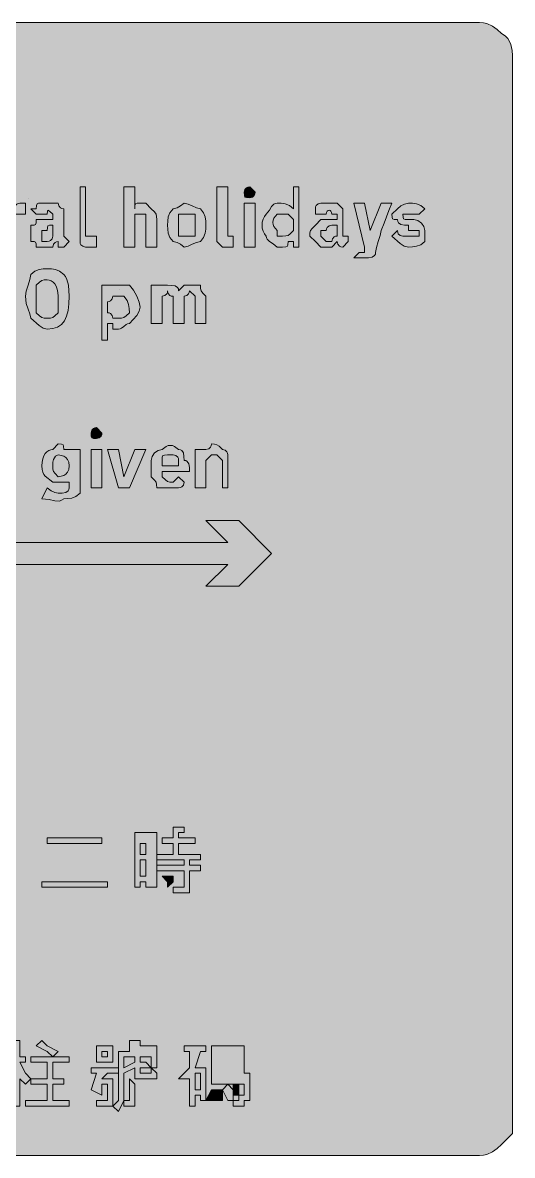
# Model space of a CAD drawing. Header units: metres. Extents: x 10 to 558, y 11 to 259.
# Drawn here: x 450.8 to 558.1, y 10.6 to 259 of the extents above; entities that cross this region are included whole.
import ezdxf

# ---------------------------------------------------------------- set-up
doc = ezdxf.new("R2010")
doc.units = ezdxf.units.M
for name, color, linetype, true_color in [('FILL_FIREBRICK_C36B00', 7, 'Continuous', 0xc36b00), ('FILL_WHITE_FFFFFF', 7, 'Continuous', 0xffffff), ('STROKE_WHITE_FFFFFF', 7, 'Continuous', 0xffffff)]:
    doc.layers.add(name, color=color, linetype=linetype, true_color=true_color)

msp = doc.modelspace()

# ---------------------------------------------------------------- hatches: boundary and pattern name
at = {"layer": 'FILL_FIREBRICK_C36B00', "true_color": 0xc36b00}
h = msp.add_hatch(color=7, dxfattribs=at)
h.dxf.hatch_style = 1
h.paths.add_polyline_path([(551.8, 258.91), (552.54, 258.75), (553.8, 258.21), (554.83, 257.44), (555.75, 256.56), (556.54, 256.06), (557.14, 255.47), (557.56, 254.83), (557.85, 254.16), (558.11, 252.85), (558.15, 251.76), (558.15, 17.76), (558.15, 15.36), (555.75, 12.96), (554.83, 12.08), (553.8, 11.31), (552.54, 10.77), (551.8, 10.61), (550.95, 10.56), (16.95, 10.56), (16.05, 10.58), (15.15, 10.71), (14.25, 11.07), (13.35, 11.76), (12.6, 11.91), (11.83, 12.27), (10.95, 12.96), (10.55, 13.46), (10.26, 14.05), (9.9, 15.36), (9.75, 17.76), (9.75, 251.76), (9.75, 254.16), (9.94, 255.04), (10.35, 255.81), (10.95, 256.56), (11.83, 257.25), (12.6, 257.61), (13.35, 257.76), (14.25, 258.45), (15.15, 258.81), (16.05, 258.94), (16.95, 258.96), (550.95, 258.96), (551.8, 258.91)])
at = {"layer": 'FILL_WHITE_FFFFFF', "true_color": 0xffffff}
h = msp.add_hatch(color=7, dxfattribs=at)
h.dxf.hatch_style = 1
h.paths.add_polyline_path([(463.35, 222.96), (464.55, 222.96), (464.55, 212.16), (465.75, 212.16), (466.95, 212.16), (466.95, 209.76), (465.75, 209.76), (464.55, 209.76), (463.95, 209.91), (463.54, 210.27), (463.4, 210.56), (463.35, 210.96), (463.35, 212.16), (463.35, 222.96)])
h = msp.add_hatch(color=7, dxfattribs=at)
h.dxf.hatch_style = 1
h.paths.add_polyline_path([(477.75, 216.96), (476.55, 216.96), (475.35, 216.96), (475.35, 215.76), (475.35, 209.76), (472.95, 209.76), (472.95, 222.96), (475.35, 222.96), (475.35, 218.16), (475.37, 218.85), (475.5, 219.21), (475.86, 219.34), (476.55, 219.36), (477.75, 219.36), (478.95, 218.16), (479.64, 217.45), (480, 216.96), (480.13, 216.47), (480.15, 215.76), (480.15, 209.76), (477.75, 209.76), (477.75, 215.76), (477.75, 216.96)])
h = msp.add_hatch(color=7, dxfattribs=at)
h.dxf.hatch_style = 1
h.paths.add_polyline_path([(493.35, 222.96), (495.75, 222.96), (495.75, 212.16), (496.95, 212.16), (496.95, 209.76), (495.75, 209.76), (494.55, 209.76), (493.35, 210.96), (493.35, 212.16), (493.35, 222.96)])
h = msp.add_hatch(color=7, dxfattribs=at)
h.dxf.hatch_style = 1
h.paths.add_polyline_path([(501.7, 221.36), (501.56, 221.07), (501.15, 220.71), (500.55, 220.56), (499.86, 220.58), (499.5, 220.71), (499.37, 221.07), (499.35, 221.76), (499.5, 222.36), (499.86, 222.77), (500.15, 222.91), (500.55, 222.96), (501.75, 221.76), (501.7, 221.36)])
h = msp.add_hatch(color=7, dxfattribs=at)
h.dxf.hatch_style = 1
h.paths.add_polyline_path([(508.8, 209.91), (508.44, 209.78), (507.75, 209.76), (506.55, 209.76), (505.67, 210.47), (504.9, 210.96), (504.36, 211.45), (504.2, 211.76), (504.15, 212.16), (503.76, 212.66), (503.48, 213.25), (503.31, 213.89), (503.25, 214.56), (503.31, 215.23), (503.48, 215.87), (503.76, 216.46), (504.15, 216.96), (504.86, 217.84), (505.35, 218.61), (505.84, 219.15), (506.15, 219.31), (506.55, 219.36), (507.45, 219.34), (508.35, 219.21), (509.25, 218.85), (510.15, 218.16), (510.15, 222.96), (511.35, 222.96), (511.35, 209.76), (510.15, 209.76), (510.15, 210.96), (508.95, 210.96), (508.93, 210.27), (508.8, 209.91)])
h.paths.add_polyline_path([(508.95, 212.31), (509.44, 212.67), (510.15, 213.36), (510.15, 215.76), (508.95, 216.96), (507.75, 216.96), (506.55, 216.96), (505.87, 216.06), (505.71, 215.61), (505.65, 215.16), (505.71, 214.71), (505.87, 214.26), (506.55, 213.36), (506.55, 212.16), (507.75, 212.16), (508.46, 212.18), (508.95, 212.31)], flags=16)
h = msp.add_hatch(color=7, dxfattribs=at)
h.dxf.hatch_style = 1
h.paths.add_polyline_path([(449.1, 218.76), (449.46, 219.17), (449.75, 219.31), (450.15, 219.36), (451.35, 219.36), (451.35, 216.96), (448.95, 216.96), (448.95, 215.76), (448.95, 209.76), (446.55, 209.76), (446.55, 219.36), (448.95, 219.36), (448.95, 218.16), (449.1, 218.76)])
h = msp.add_hatch(color=7, dxfattribs=at)
h.dxf.hatch_style = 1
h.paths.add_polyline_path([(453.77, 218.85), (453.9, 219.21), (454.26, 219.34), (454.95, 219.36), (456.15, 219.36), (458.55, 219.36), (458.7, 218.76), (459.06, 218.35), (459.35, 218.21), (459.75, 218.16), (459.75, 216.96), (459.75, 214.56), (459.75, 212.16), (460.95, 210.96), (459.75, 209.76), (458.55, 209.76), (458.55, 210.96), (458.15, 210.91), (457.86, 210.77), (457.5, 210.36), (457.35, 209.76), (454.95, 209.76), (453.75, 209.76), (453.73, 210.45), (453.6, 210.81), (453.24, 210.94), (452.55, 210.96), (452.55, 212.16), (452.55, 214.56), (453.24, 214.58), (453.6, 214.71), (453.73, 215.07), (453.75, 215.76), (454.95, 215.76), (456.15, 215.76), (457.35, 215.76), (457.35, 216.96), (456.66, 217.63), (456.3, 217.86), (456.17, 217.63), (456.15, 216.96), (454.95, 216.96), (453.75, 216.96), (452.55, 218.16), (453.75, 218.16), (453.77, 218.85)])
h.paths.add_polyline_path([(456.55, 211.01), (456.84, 211.15), (457.2, 211.56), (457.35, 212.16), (457.35, 214.56), (456.66, 214.54), (456.3, 214.41), (456.17, 214.05), (456.15, 213.36), (454.95, 213.36), (454.95, 212.16), (454.95, 210.96), (456.15, 210.96), (456.55, 211.01)], flags=16)
h = msp.add_hatch(color=7, dxfattribs=at)
h.dxf.hatch_style = 1
h.paths.add_polyline_path([(482.7, 216.36), (483.06, 217.26), (483.75, 218.16), (484.63, 218.35), (485.4, 218.76), (486.15, 219.36), (487.05, 219.17), (487.95, 218.76), (488.85, 218.35), (489.75, 218.16), (490.44, 217.26), (490.8, 216.36), (490.93, 215.46), (490.95, 214.56), (490.93, 213.66), (490.8, 212.76), (490.44, 211.86), (489.75, 210.96), (488.85, 210.77), (487.95, 210.36), (487.05, 209.95), (486.15, 209.76), (485.4, 210.36), (484.63, 210.77), (483.75, 210.96), (483.06, 211.86), (482.7, 212.76), (482.57, 213.66), (482.55, 214.56), (482.57, 215.46), (482.7, 216.36)])
h.paths.add_polyline_path([(484.95, 214.56), (484.95, 212.16), (486.15, 212.16), (488.55, 212.16), (488.55, 214.56), (488.55, 216.96), (486.15, 216.96), (484.95, 216.96), (484.95, 214.56)], flags=16)
h = msp.add_hatch(color=7, dxfattribs=at)
h.dxf.hatch_style = 1
h.paths.add_polyline_path([(499.35, 209.76), (499.35, 219.36), (501.75, 219.36), (501.75, 209.76), (499.35, 209.76)])
h = msp.add_hatch(color=7, dxfattribs=at)
h.dxf.hatch_style = 1
h.paths.add_polyline_path([(514.95, 210.96), (513.75, 212.16), (513.77, 212.87), (513.9, 213.36), (514.26, 213.85), (514.95, 214.56), (516.15, 215.76), (517.35, 215.76), (518.55, 215.76), (519.75, 215.76), (519.75, 216.96), (518.55, 216.96), (518.5, 217.35), (518.36, 217.63), (518.17, 217.8), (517.95, 217.86), (517.73, 217.8), (517.54, 217.63), (517.4, 217.35), (517.35, 216.96), (516.15, 216.96), (514.95, 216.96), (514.95, 218.16), (515, 218.56), (515.14, 218.85), (515.55, 219.21), (516.15, 219.36), (517.35, 219.36), (519.75, 219.36), (520.95, 218.16), (520.95, 216.96), (520.95, 214.56), (520.95, 212.16), (522.15, 212.16), (522.15, 210.96), (520.95, 209.76), (520.55, 209.81), (520.26, 209.95), (519.9, 210.36), (519.75, 210.96), (518.55, 209.76), (517.35, 209.76), (516.15, 209.76), (514.95, 210.96)])
h.paths.add_polyline_path([(518.7, 211.56), (519.06, 211.97), (519.35, 212.11), (519.75, 212.16), (519.75, 214.56), (518.55, 214.56), (517.95, 214.41), (517.54, 214.05), (517.4, 213.76), (517.35, 213.36), (516.15, 213.36), (516.15, 212.16), (517.35, 210.96), (518.55, 210.96), (518.7, 211.56)], flags=16)
h = msp.add_hatch(color=7, dxfattribs=at)
h.dxf.hatch_style = 1
h.paths.add_polyline_path([(523.35, 219.36), (525.75, 219.36), (526.95, 213.36), (529.35, 219.36), (531.75, 219.36), (531.04, 217.75), (530.55, 216.36), (530.06, 214.97), (529.35, 213.36), (529.16, 212.27), (528.75, 210.96), (528.34, 209.65), (528.15, 208.56), (528.1, 208.16), (527.94, 207.87), (527.4, 207.51), (526.63, 207.38), (525.75, 207.36), (524.55, 207.36), (523.35, 207.36), (524.55, 208.56), (525.75, 208.56), (525.75, 209.76), (523.35, 219.36)])
h = msp.add_hatch(color=7, dxfattribs=at)
h.dxf.hatch_style = 1
h.paths.add_polyline_path([(536.55, 215.76), (537.43, 215.55), (538.2, 215.01), (538.74, 214.24), (538.95, 213.36), (538.95, 212.16), (538.95, 210.96), (538.05, 210.27), (537.15, 209.91), (536.25, 209.78), (535.35, 209.76), (534.45, 209.97), (533.55, 210.51), (531.75, 212.16), (532.95, 213.36), (533, 212.96), (533.14, 212.67), (533.55, 212.31), (534.15, 212.16), (535.35, 212.16), (536.55, 212.16), (537.75, 212.16), (537.75, 213.36), (536.55, 213.36), (535.35, 213.36), (535.35, 214.56), (534.47, 214.58), (533.7, 214.71), (533.16, 215.07), (533, 215.36), (532.95, 215.76), (532.26, 215.78), (531.9, 215.91), (531.77, 216.27), (531.75, 216.96), (532.95, 218.16), (533.7, 218.76), (534.47, 219.17), (535.35, 219.36), (536.25, 219.34), (537.15, 219.21), (538.05, 218.85), (538.95, 218.16), (537.75, 216.96), (535.35, 216.96), (534.15, 216.96), (534.17, 216.27), (534.3, 215.91), (534.66, 215.78), (535.35, 215.76), (536.55, 215.76)])
h = msp.add_hatch(color=7, dxfattribs=at)
h.dxf.hatch_style = 1
h.paths.add_polyline_path([(451.95, 201.36), (452.36, 202.67), (452.55, 203.76), (453.45, 204.45), (454.35, 204.81), (455.25, 204.94), (456.15, 204.96), (457.05, 204.94), (457.95, 204.81), (458.85, 204.45), (459.75, 203.76), (460.15, 203.26), (460.44, 202.67), (460.8, 201.36), (460.95, 198.96), (460.89, 197.27), (460.71, 195.81), (460.38, 194.57), (459.9, 193.56), (459.25, 192.77), (458.42, 192.21), (457.39, 191.87), (456.15, 191.76), (455.25, 191.97), (454.35, 192.51), (452.55, 194.16), (452.36, 195.08), (451.95, 196.11), (451.54, 197.37), (451.35, 198.96), (451.54, 200.05), (451.95, 201.36)])
h.paths.add_polyline_path([(457.35, 194.31), (457.84, 194.67), (458.55, 195.36), (458.55, 198.96), (458.5, 199.8), (458.34, 200.53), (458.11, 201.15), (457.8, 201.66), (457.44, 202.05), (457.03, 202.33), (456.6, 202.5), (456.15, 202.56), (455.44, 202.54), (454.95, 202.41), (454.46, 202.05), (453.75, 201.36), (453.75, 198.96), (453.75, 195.36), (454.46, 194.67), (454.95, 194.31), (455.44, 194.18), (456.15, 194.16), (456.86, 194.18), (457.35, 194.31)], flags=16)
h = msp.add_hatch(color=7, dxfattribs=at)
h.dxf.hatch_style = 1
h.paths.add_polyline_path([(475.03, 200.27), (475.8, 198.96), (476.34, 197.65), (476.55, 196.56), (476.34, 195.66), (475.8, 194.76), (474.15, 192.96), (473.75, 192.91), (473.44, 192.77), (472.95, 192.36), (472.46, 191.95), (472.15, 191.81), (471.75, 191.76), (470.55, 191.76), (470.55, 192.96), (469.35, 192.96), (469.35, 189.36), (468.15, 189.36), (468.15, 201.36), (469.35, 201.36), (470.55, 201.36), (474.15, 201.36), (475.03, 200.27)])
h.paths.add_polyline_path([(470.04, 197.95), (469.75, 197.81), (469.35, 197.76), (469.35, 196.56), (469.35, 195.36), (469.75, 195.31), (470.04, 195.17), (470.4, 194.76), (470.55, 194.16), (471.75, 194.16), (472.46, 194.18), (472.95, 194.31), (473.44, 194.67), (474.15, 195.36), (474.13, 196.26), (474, 197.16), (473.64, 198.06), (472.95, 198.96), (471.75, 198.96), (470.55, 198.96), (470.4, 198.36), (470.04, 197.95)], flags=16)
h = msp.add_hatch(color=7, dxfattribs=at)
h.dxf.hatch_style = 1
h.paths.add_polyline_path([(483.43, 201.34), (484.2, 201.21), (484.74, 200.85), (484.9, 200.56), (484.95, 200.16), (486.15, 201.36), (487.35, 201.36), (489.75, 201.36), (489.77, 200.65), (489.9, 200.16), (490.26, 199.67), (490.95, 198.96), (490.95, 192.96), (488.55, 192.96), (488.55, 197.76), (488.55, 198.96), (487.35, 200.16), (487.3, 199.76), (487.16, 199.47), (486.75, 199.11), (486.15, 198.96), (486.15, 197.76), (486.15, 192.96), (483.75, 192.96), (483.75, 197.76), (483.75, 198.96), (483.35, 199.01), (483.06, 199.15), (482.7, 199.56), (482.55, 200.16), (482.5, 199.76), (482.36, 199.47), (481.95, 199.11), (481.35, 198.96), (481.35, 197.76), (481.35, 192.96), (478.95, 192.96), (478.95, 201.36), (481.35, 201.36), (482.55, 201.36), (483.43, 201.34)])
h = msp.add_hatch(color=7, dxfattribs=at)
h.dxf.hatch_style = 1
h.paths.add_polyline_path([(468.1, 168.56), (467.96, 168.27), (467.55, 167.91), (466.95, 167.76), (466.26, 167.78), (465.9, 167.91), (465.77, 168.27), (465.75, 168.96), (465.9, 169.56), (466.26, 169.97), (466.55, 170.11), (466.95, 170.16), (468.15, 168.96), (468.1, 168.56)])
h = msp.add_hatch(color=7, dxfattribs=at)
h.dxf.hatch_style = 1
h.paths.add_polyline_path([(463.35, 156.96), (463.35, 155.76), (462.45, 155.07), (461.55, 154.71), (460.65, 154.58), (459.75, 154.56), (459.3, 154.22), (458.83, 154.05), (457.8, 154.11), (456.54, 154.39), (454.95, 154.56), (456.15, 156.96), (457.03, 156.27), (457.8, 155.91), (458.55, 155.76), (459.43, 155.78), (460.2, 155.91), (460.74, 156.27), (460.9, 156.56), (460.95, 156.96), (460.95, 158.16), (459.75, 158.16), (458.55, 158.16), (457.35, 158.16), (455.7, 159.51), (455.39, 159.88), (455.16, 160.35), (455, 160.97), (454.95, 161.76), (455, 162.6), (455.16, 163.33), (455.39, 163.95), (455.7, 164.46), (456.06, 164.85), (456.47, 165.13), (456.9, 165.3), (457.35, 165.36), (458.55, 166.56), (459.24, 166.54), (459.6, 166.41), (459.73, 166.05), (459.75, 165.36), (460.95, 165.36), (463.35, 165.36), (463.35, 156.96)])
h.paths.add_polyline_path([(457.95, 163.86), (457.54, 163.15), (457.4, 162.55), (457.35, 161.76), (457.37, 161.05), (457.5, 160.56), (457.86, 160.07), (458.55, 159.36), (458.93, 159.4), (459.75, 159.66), (460.19, 159.95), (460.57, 160.37), (460.85, 160.97), (460.95, 161.76), (460.85, 162.55), (460.57, 163.15), (460.19, 163.57), (459.75, 163.86), (458.93, 164.12), (458.55, 164.16), (458.36, 164.12), (457.95, 163.86)], flags=16)
h = msp.add_hatch(color=7, dxfattribs=at)
h.dxf.hatch_style = 1
h.paths.add_polyline_path([(492.15, 164.16), (490.95, 162.96), (490.95, 156.96), (488.55, 156.96), (488.55, 165.36), (490.95, 165.36), (491.55, 165.51), (491.96, 165.87), (492.1, 166.16), (492.15, 166.56), (492.86, 166.54), (493.35, 166.41), (493.84, 166.05), (494.55, 165.36), (495.15, 165.21), (495.56, 164.85), (495.7, 164.56), (495.75, 164.16), (495.75, 162.96), (495.75, 156.96), (494.55, 156.96), (494.55, 162.96), (493.35, 164.16), (492.15, 164.16)])
h = msp.add_hatch(color=7, dxfattribs=at)
h.dxf.hatch_style = 1
h.paths.add_polyline_path([(465.75, 156.96), (465.75, 165.36), (468.15, 165.36), (468.15, 156.96), (465.75, 156.96)])
h = msp.add_hatch(color=7, dxfattribs=at)
h.dxf.hatch_style = 1
h.paths.add_polyline_path([(477.75, 165.36), (474.15, 156.96), (471.75, 156.96), (469.35, 165.36), (471.75, 165.36), (472.95, 159.36), (475.35, 165.36), (477.75, 165.36)])
h = msp.add_hatch(color=7, dxfattribs=at)
h.dxf.hatch_style = 1
h.paths.add_polyline_path([(480.13, 157.67), (480, 158.16), (479.64, 158.65), (478.95, 159.36), (478.95, 162.96), (479.16, 163.84), (479.7, 164.61), (480.47, 165.15), (481.35, 165.36), (482.25, 166.03), (482.7, 166.2), (483.15, 166.26), (483.6, 166.2), (484.05, 166.03), (484.95, 165.36), (485.35, 165.31), (485.64, 165.15), (486, 164.61), (486.13, 163.84), (486.15, 162.96), (486.55, 162.91), (486.84, 162.75), (487.2, 162.21), (487.33, 161.44), (487.35, 160.56), (481.35, 160.56), (481.35, 159.36), (482.06, 158.67), (482.55, 158.31), (483.04, 158.18), (483.75, 158.16), (484.95, 159.36), (486.15, 158.16), (486, 157.56), (485.64, 157.15), (485.35, 157.01), (484.95, 156.96), (482.55, 156.96), (480.15, 156.96), (480.13, 157.67)])
h.paths.add_polyline_path([(484.95, 162.96), (484.9, 163.36), (484.76, 163.65), (484.35, 164.01), (483.75, 164.16), (482.55, 164.16), (481.86, 164.14), (481.5, 164.01), (481.37, 163.65), (481.35, 162.96), (481.35, 161.76), (484.95, 161.76), (484.95, 162.96)], flags=16)
h = msp.add_hatch(color=7, dxfattribs=at)
h.dxf.hatch_style = 1
h.paths.add_polyline_path([(62.55, 140.16), (62.55, 144.96), (495.75, 144.96), (490.95, 149.76), (498.15, 149.76), (505.35, 142.56), (498.15, 135.36), (490.95, 135.36), (495.75, 140.16), (62.55, 140.16)])
h = msp.add_hatch(color=7, dxfattribs=at)
h.dxf.hatch_style = 1
h.paths.add_polyline_path([(483.75, 78.96), (481.35, 78.96), (481.35, 80.16), (483.75, 80.16), (483.75, 82.56), (484.95, 82.56), (486.15, 82.56), (486.15, 81.36), (484.95, 81.36), (484.95, 80.16), (488.55, 80.16), (488.55, 78.96), (484.95, 78.96), (484.95, 76.56), (489.75, 76.56), (489.75, 75.36), (487.35, 75.36), (487.35, 74.16), (489.75, 74.16), (489.75, 72.96), (487.35, 72.96), (487.35, 69.36), (487.35, 68.16), (486.15, 68.16), (484.95, 68.16), (483.75, 68.16), (483.75, 69.36), (484.95, 69.36), (486.15, 69.36), (486.15, 70.56), (486.15, 72.96), (480.15, 72.96), (480.15, 74.16), (486.15, 74.16), (486.15, 75.36), (480.15, 75.36), (480.15, 76.56), (483.75, 76.56), (483.75, 78.96)])
h = msp.add_hatch(color=7, dxfattribs=at)
h.dxf.hatch_style = 1
h.paths.add_polyline_path([(468.15, 80.16), (468.15, 78.96), (456.15, 78.96), (456.15, 80.16), (468.15, 80.16)])
h = msp.add_hatch(color=7, dxfattribs=at)
h.dxf.hatch_style = 1
h.paths.add_polyline_path([(477.75, 69.36), (477.75, 70.56), (476.55, 70.56), (476.55, 69.36), (475.35, 69.36), (475.35, 81.36), (480.15, 81.36), (480.15, 69.36), (477.75, 69.36)])
h.paths.add_polyline_path([(476.55, 78.96), (476.55, 76.56), (477.75, 76.56), (477.75, 78.96), (476.55, 78.96)], flags=16)
h.paths.add_polyline_path([(477.75, 75.36), (476.55, 75.36), (476.55, 71.76), (477.75, 71.76), (477.75, 75.36)], flags=16)
h = msp.add_hatch(color=7, dxfattribs=at)
h.dxf.hatch_style = 1
h.paths.add_polyline_path([(469.35, 70.56), (469.35, 69.36), (454.95, 69.36), (454.95, 70.56), (469.35, 70.56)])
h = msp.add_hatch(color=7, dxfattribs=at)
h.dxf.hatch_style = 1
h.paths.add_polyline_path([(483.75, 71.76), (483.75, 70.56), (482.55, 69.36), (482.55, 70.56), (481.35, 71.76), (482.55, 71.76), (483.75, 71.76)])
h = msp.add_hatch(color=7, dxfattribs=at)
h.dxf.hatch_style = 1
h.paths.add_polyline_path([(448.95, 21.36), (448.95, 27.36), (447.75, 26.16), (446.55, 23.76), (445.35, 24.96), (446.55, 26.16), (447.75, 27.36), (447.75, 28.56), (448.95, 30.96), (446.55, 30.96), (446.55, 32.16), (448.95, 32.16), (448.95, 35.76), (450.15, 35.76), (450.15, 34.56), (450.15, 32.16), (451.35, 32.16), (451.35, 30.96), (450.15, 30.96), (451.35, 28.56), (452.55, 27.36), (451.35, 26.16), (450.15, 27.36), (450.15, 21.36), (448.95, 21.36)])
h = msp.add_hatch(color=7, dxfattribs=at)
h.dxf.hatch_style = 1
h.paths.add_polyline_path([(456.15, 34.56), (458.55, 33.36), (457.35, 32.16), (456.15, 33.36), (453.75, 34.56), (454.95, 35.76), (456.15, 34.56)])
h = msp.add_hatch(color=7, dxfattribs=at)
h.dxf.hatch_style = 1
h.paths.add_polyline_path([(478.95, 27.36), (476.55, 27.36), (475.35, 27.36), (475.35, 28.56), (475.35, 29.76), (472.95, 28.56), (472.95, 26.16), (472.95, 24.96), (472.95, 23.76), (472.95, 22.56), (471.75, 20.16), (470.55, 21.36), (471.75, 22.56), (471.75, 23.76), (471.75, 24.96), (471.75, 27.36), (471.75, 33.36), (474.15, 33.36), (474.15, 35.76), (475.35, 35.76), (476.55, 35.76), (476.55, 34.56), (480.15, 34.56), (480.15, 33.36), (480.15, 29.76), (478.95, 29.76), (480.15, 28.56), (480.15, 27.36), (478.95, 27.36)])
h.paths.add_polyline_path([(478.95, 32.16), (476.55, 32.16), (476.55, 30.96), (477.75, 30.96), (478.95, 29.76), (478.95, 32.16)], flags=16)
h.paths.add_polyline_path([(476.55, 29.76), (476.55, 28.56), (477.75, 28.56), (478.95, 28.56), (478.95, 29.76), (476.55, 29.76)], flags=16)
h.paths.add_polyline_path([(475.35, 32.16), (472.95, 32.16), (472.95, 29.76), (475.35, 30.96), (475.35, 32.16)], flags=16)
h = msp.add_hatch(color=7, dxfattribs=at)
h.dxf.hatch_style = 1
h.paths.add_polyline_path([(470.55, 30.96), (466.95, 30.96), (466.95, 34.56), (470.55, 34.56), (470.55, 30.96)])
h.paths.add_polyline_path([(469.35, 33.36), (468.15, 33.36), (468.15, 32.16), (469.35, 32.16), (469.35, 33.36)], flags=16)
h = msp.add_hatch(color=7, dxfattribs=at)
h.dxf.hatch_style = 1
h.paths.add_polyline_path([(490.95, 34.56), (490.95, 33.36), (489.75, 33.36), (488.55, 29.76), (490.95, 29.76), (490.95, 22.56), (489.75, 22.56), (489.75, 23.76), (488.55, 23.76), (488.55, 21.36), (487.35, 21.36), (487.35, 27.36), (486.15, 27.36), (484.95, 27.36), (486.15, 28.56), (487.35, 29.76), (487.35, 32.16), (487.35, 33.36), (486.15, 33.36), (486.15, 34.56), (490.95, 34.56)])
h.paths.add_polyline_path([(489.75, 28.56), (488.55, 28.56), (488.55, 24.96), (489.75, 24.96), (489.75, 28.56)], flags=16)
h = msp.add_hatch(color=7, dxfattribs=at)
h.dxf.hatch_style = 1
h.paths.add_polyline_path([(500.55, 26.16), (500.55, 24.96), (500.55, 23.76), (500.55, 22.56), (499.35, 22.56), (499.35, 21.36), (498.15, 21.36), (496.95, 21.36), (496.95, 22.56), (498.15, 22.56), (498.15, 23.76), (499.35, 23.76), (499.35, 24.96), (499.35, 26.16), (493.35, 26.16), (492.15, 26.16), (492.15, 34.56), (499.35, 34.56), (499.35, 33.36), (499.35, 30.96), (499.35, 28.56), (500.55, 28.56), (500.55, 26.16)])
h = msp.add_hatch(color=7, dxfattribs=at)
h.dxf.hatch_style = 1
h.paths.add_polyline_path([(460.95, 32.16), (460.95, 30.96), (457.35, 30.96), (457.35, 27.36), (459.75, 27.36), (459.75, 26.16), (457.35, 26.16), (457.35, 22.56), (460.95, 22.56), (460.95, 21.36), (451.35, 21.36), (451.35, 22.56), (456.15, 22.56), (456.15, 26.16), (452.55, 26.16), (452.55, 27.36), (456.15, 27.36), (456.15, 30.96), (452.55, 30.96), (452.55, 32.16), (460.95, 32.16)])
h = msp.add_hatch(color=7, dxfattribs=at)
h.dxf.hatch_style = 1
h.paths.add_polyline_path([(471.75, 29.76), (471.75, 28.56), (469.35, 28.56), (468.15, 27.36), (470.55, 27.36), (470.55, 26.16), (470.55, 24.96), (470.55, 23.76), (470.55, 22.56), (470.55, 21.36), (469.35, 21.36), (468.15, 21.36), (466.95, 21.36), (466.95, 22.56), (468.15, 22.56), (469.35, 22.56), (469.35, 23.76), (469.35, 24.96), (469.35, 26.16), (468.15, 26.16), (468.15, 23.76), (465.75, 24.96), (466.95, 28.56), (465.75, 28.56), (465.75, 29.76), (471.75, 29.76)])
h = msp.add_hatch(color=7, dxfattribs=at)
h.dxf.hatch_style = 1
h.paths.add_polyline_path([(475.35, 22.56), (475.35, 21.36), (474.15, 21.36), (472.95, 21.36), (472.95, 22.56), (474.15, 22.56), (474.15, 23.76), (474.15, 27.36), (475.35, 26.16), (475.35, 23.76), (475.35, 22.56)])
h = msp.add_hatch(color=7, dxfattribs=at)
h.dxf.hatch_style = 1
h.paths.add_polyline_path([(492.15, 24.96), (493.35, 24.96), (493.35, 23.76), (493.35, 22.56), (490.95, 22.56), (492.15, 24.96)])
h = msp.add_hatch(color=7, dxfattribs=at)
h.dxf.hatch_style = 1
h.paths.add_polyline_path([(493.35, 24.96), (494.55, 24.96), (494.55, 23.76), (494.55, 22.56), (493.35, 22.56), (493.35, 24.96)])
h = msp.add_hatch(color=7, dxfattribs=at)
h.dxf.hatch_style = 1
h.paths.add_polyline_path([(494.55, 24.96), (495.75, 26.16), (496.95, 24.96), (496.95, 22.56), (495.75, 22.56), (494.55, 24.96)])
h = msp.add_hatch(color=7, dxfattribs=at)
h.dxf.hatch_style = 1
h.paths.add_polyline_path([(496.95, 26.16), (498.15, 26.16), (498.15, 24.96), (498.15, 23.76), (496.95, 23.76), (496.95, 26.16)])

# ---------------------------------------------------------------- linework, layer by layer
at = {"layer": 'FILL_FIREBRICK_C36B00', "lineweight": 0, "true_color": 0xc36b00}
msp.add_lwpolyline([(16.95, 258.96), (550.95, 258.96), (551.8, 258.91), (552.54, 258.75), (553.8, 258.21), (554.83, 257.44), (555.75, 256.56), (556.54, 256.06), (557.14, 255.47), (557.56, 254.83), (557.85, 254.16), (558.11, 252.85), (558.15, 251.76), (558.15, 17.76), (558.15, 15.36), (555.75, 12.96), (554.83, 12.08), (553.8, 11.31), (552.54, 10.77), (551.8, 10.61), (550.95, 10.56), (16.95, 10.56)], dxfattribs=at)
at = {"layer": 'FILL_WHITE_FFFFFF', "lineweight": 0, "true_color": 0xffffff}
for points in [[(463.35, 222.96), (464.55, 222.96), (464.55, 212.16), (465.75, 212.16), (466.95, 212.16), (466.95, 209.76), (465.75, 209.76), (464.55, 209.76), (463.95, 209.91), (463.54, 210.27), (463.4, 210.56), (463.35, 210.96), (463.35, 212.16)], [(477.75, 216.96), (476.55, 216.96), (475.35, 216.96), (475.35, 215.76), (475.35, 209.76), (472.95, 209.76), (472.95, 222.96), (475.35, 222.96), (475.35, 218.16), (475.37, 218.85), (475.5, 219.21), (475.86, 219.34), (476.55, 219.36), (477.75, 219.36), (478.95, 218.16), (479.64, 217.45), (480, 216.96), (480.13, 216.47), (480.15, 215.76), (480.15, 209.76), (477.75, 209.76), (477.75, 215.76)], [(493.35, 222.96), (495.75, 222.96), (495.75, 212.16), (496.95, 212.16), (496.95, 209.76), (495.75, 209.76), (494.55, 209.76), (493.35, 210.96), (493.35, 212.16)], [(501.7, 221.36), (501.56, 221.07), (501.15, 220.71), (500.55, 220.56), (499.86, 220.58), (499.5, 220.71), (499.37, 221.07), (499.35, 221.76), (499.5, 222.36), (499.86, 222.77), (500.15, 222.91), (500.55, 222.96), (501.75, 221.76)], [(508.8, 209.91), (508.44, 209.78), (507.75, 209.76), (506.55, 209.76), (505.67, 210.47), (504.9, 210.96), (504.36, 211.45), (504.2, 211.76), (504.15, 212.16), (503.76, 212.66), (503.48, 213.25), (503.31, 213.89), (503.25, 214.56), (503.31, 215.23), (503.48, 215.87), (503.76, 216.46), (504.15, 216.96), (504.86, 217.84), (505.35, 218.61), (505.84, 219.15), (506.15, 219.31), (506.55, 219.36), (507.45, 219.34), (508.35, 219.21), (509.25, 218.85), (510.15, 218.16), (510.15, 222.96), (511.35, 222.96), (511.35, 209.76), (510.15, 209.76), (510.15, 210.96), (508.95, 210.96), (508.93, 210.27)], [(449.1, 218.76), (449.46, 219.17), (449.75, 219.31), (450.15, 219.36), (451.35, 219.36), (451.35, 216.96), (448.95, 216.96), (448.95, 215.76), (448.95, 209.76), (446.55, 209.76), (446.55, 219.36), (448.95, 219.36), (448.95, 218.16)], [(453.77, 218.85), (453.9, 219.21), (454.26, 219.34), (454.95, 219.36), (456.15, 219.36), (458.55, 219.36), (458.7, 218.76), (459.06, 218.35), (459.35, 218.21), (459.75, 218.16), (459.75, 216.96), (459.75, 214.56), (459.75, 212.16), (460.95, 210.96), (459.75, 209.76), (458.55, 209.76), (458.55, 210.96), (458.15, 210.91), (457.86, 210.77), (457.5, 210.36), (457.35, 209.76), (454.95, 209.76), (453.75, 209.76), (453.73, 210.45), (453.6, 210.81), (453.24, 210.94), (452.55, 210.96), (452.55, 212.16), (452.55, 214.56), (453.24, 214.58), (453.6, 214.71), (453.73, 215.07), (453.75, 215.76), (454.95, 215.76), (456.15, 215.76), (457.35, 215.76), (457.35, 216.96), (456.66, 217.63), (456.3, 217.86), (456.17, 217.63), (456.15, 216.96), (454.95, 216.96), (453.75, 216.96), (452.55, 218.16), (453.75, 218.16)], [(482.7, 216.36), (483.06, 217.26), (483.75, 218.16), (484.63, 218.35), (485.4, 218.76), (486.15, 219.36), (487.05, 219.17), (487.95, 218.76), (488.85, 218.35), (489.75, 218.16), (490.44, 217.26), (490.8, 216.36), (490.93, 215.46), (490.95, 214.56), (490.93, 213.66), (490.8, 212.76), (490.44, 211.86), (489.75, 210.96), (488.85, 210.77), (487.95, 210.36), (487.05, 209.95), (486.15, 209.76), (485.4, 210.36), (484.63, 210.77), (483.75, 210.96), (483.06, 211.86), (482.7, 212.76), (482.57, 213.66), (482.55, 214.56), (482.57, 215.46)], [(499.35, 209.76), (499.35, 219.36), (501.75, 219.36), (501.75, 209.76)], [(514.95, 210.96), (513.75, 212.16), (513.77, 212.87), (513.9, 213.36), (514.26, 213.85), (514.95, 214.56), (516.15, 215.76), (517.35, 215.76), (518.55, 215.76), (519.75, 215.76), (519.75, 216.96), (518.55, 216.96), (518.5, 217.35), (518.36, 217.63), (518.17, 217.8), (517.95, 217.86), (517.73, 217.8), (517.54, 217.63), (517.4, 217.35), (517.35, 216.96), (516.15, 216.96), (514.95, 216.96), (514.95, 218.16), (515, 218.56), (515.14, 218.85), (515.55, 219.21), (516.15, 219.36), (517.35, 219.36), (519.75, 219.36), (520.95, 218.16), (520.95, 216.96), (520.95, 214.56), (520.95, 212.16), (522.15, 212.16), (522.15, 210.96), (520.95, 209.76), (520.55, 209.81), (520.26, 209.95), (519.9, 210.36), (519.75, 210.96), (518.55, 209.76), (517.35, 209.76), (516.15, 209.76)], [(523.35, 219.36), (525.75, 219.36), (526.95, 213.36), (529.35, 219.36), (531.75, 219.36), (531.04, 217.75), (530.55, 216.36), (530.06, 214.97), (529.35, 213.36), (529.16, 212.27), (528.75, 210.96), (528.34, 209.65), (528.15, 208.56), (528.1, 208.16), (527.94, 207.87), (527.4, 207.51), (526.63, 207.38), (525.75, 207.36), (524.55, 207.36), (523.35, 207.36), (524.55, 208.56), (525.75, 208.56), (525.75, 209.76)], [(536.55, 215.76), (537.43, 215.55), (538.2, 215.01), (538.74, 214.24), (538.95, 213.36), (538.95, 212.16), (538.95, 210.96), (538.05, 210.27), (537.15, 209.91), (536.25, 209.78), (535.35, 209.76), (534.45, 209.97), (533.55, 210.51), (531.75, 212.16), (532.95, 213.36), (533, 212.96), (533.14, 212.67), (533.55, 212.31), (534.15, 212.16), (535.35, 212.16), (536.55, 212.16), (537.75, 212.16), (537.75, 213.36), (536.55, 213.36), (535.35, 213.36), (535.35, 214.56), (534.47, 214.58), (533.7, 214.71), (533.16, 215.07), (533, 215.36), (532.95, 215.76), (532.26, 215.78), (531.9, 215.91), (531.77, 216.27), (531.75, 216.96), (532.95, 218.16), (533.7, 218.76), (534.47, 219.17), (535.35, 219.36), (536.25, 219.34), (537.15, 219.21), (538.05, 218.85), (538.95, 218.16), (537.75, 216.96), (535.35, 216.96), (534.15, 216.96), (534.17, 216.27), (534.3, 215.91), (534.66, 215.78), (535.35, 215.76)], [(484.95, 214.56), (484.95, 212.16), (486.15, 212.16), (488.55, 212.16), (488.55, 214.56), (488.55, 216.96), (486.15, 216.96), (484.95, 216.96)], [(508.95, 212.31), (509.44, 212.67), (510.15, 213.36), (510.15, 215.76), (508.95, 216.96), (507.75, 216.96), (506.55, 216.96), (505.87, 216.06), (505.71, 215.61), (505.65, 215.16), (505.71, 214.71), (505.87, 214.26), (506.55, 213.36), (506.55, 212.16), (507.75, 212.16), (508.46, 212.18)], [(456.55, 211.01), (456.84, 211.15), (457.2, 211.56), (457.35, 212.16), (457.35, 214.56), (456.66, 214.54), (456.3, 214.41), (456.17, 214.05), (456.15, 213.36), (454.95, 213.36), (454.95, 212.16), (454.95, 210.96), (456.15, 210.96)], [(518.7, 211.56), (519.06, 211.97), (519.35, 212.11), (519.75, 212.16), (519.75, 214.56), (518.55, 214.56), (517.95, 214.41), (517.54, 214.05), (517.4, 213.76), (517.35, 213.36), (516.15, 213.36), (516.15, 212.16), (517.35, 210.96), (518.55, 210.96)], [(451.95, 201.36), (452.36, 202.67), (452.55, 203.76), (453.45, 204.45), (454.35, 204.81), (455.25, 204.94), (456.15, 204.96), (457.05, 204.94), (457.95, 204.81), (458.85, 204.45), (459.75, 203.76), (460.15, 203.26), (460.44, 202.67), (460.8, 201.36), (460.95, 198.96), (460.89, 197.27), (460.71, 195.81), (460.38, 194.57), (459.9, 193.56), (459.25, 192.77), (458.42, 192.21), (457.39, 191.87), (456.15, 191.76), (455.25, 191.97), (454.35, 192.51), (452.55, 194.16), (452.36, 195.08), (451.95, 196.11), (451.54, 197.37), (451.35, 198.96), (451.54, 200.05)], [(457.35, 194.31), (457.84, 194.67), (458.55, 195.36), (458.55, 198.96), (458.5, 199.8), (458.34, 200.53), (458.11, 201.15), (457.8, 201.66), (457.44, 202.05), (457.03, 202.33), (456.6, 202.5), (456.15, 202.56), (455.44, 202.54), (454.95, 202.41), (454.46, 202.05), (453.75, 201.36), (453.75, 198.96), (453.75, 195.36), (454.46, 194.67), (454.95, 194.31), (455.44, 194.18), (456.15, 194.16), (456.86, 194.18)], [(475.03, 200.27), (475.8, 198.96), (476.34, 197.65), (476.55, 196.56), (476.34, 195.66), (475.8, 194.76), (474.15, 192.96), (473.75, 192.91), (473.44, 192.77), (472.95, 192.36), (472.46, 191.95), (472.15, 191.81), (471.75, 191.76), (470.55, 191.76), (470.55, 192.96), (469.35, 192.96), (469.35, 189.36), (468.15, 189.36), (468.15, 201.36), (469.35, 201.36), (470.55, 201.36), (474.15, 201.36)], [(483.43, 201.34), (484.2, 201.21), (484.74, 200.85), (484.9, 200.56), (484.95, 200.16), (486.15, 201.36), (487.35, 201.36), (489.75, 201.36), (489.77, 200.65), (489.9, 200.16), (490.26, 199.67), (490.95, 198.96), (490.95, 192.96), (488.55, 192.96), (488.55, 197.76), (488.55, 198.96), (487.35, 200.16), (487.3, 199.76), (487.16, 199.47), (486.75, 199.11), (486.15, 198.96), (486.15, 197.76), (486.15, 192.96), (483.75, 192.96), (483.75, 197.76), (483.75, 198.96), (483.35, 199.01), (483.06, 199.15), (482.7, 199.56), (482.55, 200.16), (482.5, 199.76), (482.36, 199.47), (481.95, 199.11), (481.35, 198.96), (481.35, 197.76), (481.35, 192.96), (478.95, 192.96), (478.95, 201.36), (481.35, 201.36), (482.55, 201.36)], [(470.04, 197.95), (469.75, 197.81), (469.35, 197.76), (469.35, 196.56), (469.35, 195.36), (469.75, 195.31), (470.04, 195.17), (470.4, 194.76), (470.55, 194.16), (471.75, 194.16), (472.46, 194.18), (472.95, 194.31), (473.44, 194.67), (474.15, 195.36), (474.13, 196.26), (474, 197.16), (473.64, 198.06), (472.95, 198.96), (471.75, 198.96), (470.55, 198.96), (470.4, 198.36)], [(468.1, 168.56), (467.96, 168.27), (467.55, 167.91), (466.95, 167.76), (466.26, 167.78), (465.9, 167.91), (465.77, 168.27), (465.75, 168.96), (465.9, 169.56), (466.26, 169.97), (466.55, 170.11), (466.95, 170.16), (468.15, 168.96)], [(463.35, 156.96), (463.35, 155.76), (462.45, 155.07), (461.55, 154.71), (460.65, 154.58), (459.75, 154.56), (459.3, 154.22), (458.83, 154.05), (457.8, 154.11), (456.54, 154.39), (454.95, 154.56), (456.15, 156.96), (457.03, 156.27), (457.8, 155.91), (458.55, 155.76), (459.43, 155.78), (460.2, 155.91), (460.74, 156.27), (460.9, 156.56), (460.95, 156.96), (460.95, 158.16), (459.75, 158.16), (458.55, 158.16), (457.35, 158.16), (455.7, 159.51), (455.39, 159.88), (455.16, 160.35), (455, 160.97), (454.95, 161.76), (455, 162.6), (455.16, 163.33), (455.39, 163.95), (455.7, 164.46), (456.06, 164.85), (456.47, 165.13), (456.9, 165.3), (457.35, 165.36), (458.55, 166.56), (459.24, 166.54), (459.6, 166.41), (459.73, 166.05), (459.75, 165.36), (460.95, 165.36), (463.35, 165.36)], [(492.15, 164.16), (490.95, 162.96), (490.95, 156.96), (488.55, 156.96), (488.55, 165.36), (490.95, 165.36), (491.55, 165.51), (491.96, 165.87), (492.1, 166.16), (492.15, 166.56), (492.86, 166.54), (493.35, 166.41), (493.84, 166.05), (494.55, 165.36), (495.15, 165.21), (495.56, 164.85), (495.7, 164.56), (495.75, 164.16), (495.75, 162.96), (495.75, 156.96), (494.55, 156.96), (494.55, 162.96), (493.35, 164.16)], [(457.95, 163.86), (457.54, 163.15), (457.4, 162.55), (457.35, 161.76), (457.37, 161.05), (457.5, 160.56), (457.86, 160.07), (458.55, 159.36), (458.93, 159.4), (459.75, 159.66), (460.19, 159.95), (460.57, 160.37), (460.85, 160.97), (460.95, 161.76), (460.85, 162.55), (460.57, 163.15), (460.19, 163.57), (459.75, 163.86), (458.93, 164.12), (458.55, 164.16), (458.36, 164.12)], [(465.75, 156.96), (465.75, 165.36), (468.15, 165.36), (468.15, 156.96)], [(477.75, 165.36), (474.15, 156.96), (471.75, 156.96), (469.35, 165.36), (471.75, 165.36), (472.95, 159.36), (475.35, 165.36)], [(480.13, 157.67), (480, 158.16), (479.64, 158.65), (478.95, 159.36), (478.95, 162.96), (479.16, 163.84), (479.7, 164.61), (480.47, 165.15), (481.35, 165.36), (482.25, 166.03), (482.7, 166.2), (483.15, 166.26), (483.6, 166.2), (484.05, 166.03), (484.95, 165.36), (485.35, 165.31), (485.64, 165.15), (486, 164.61), (486.13, 163.84), (486.15, 162.96), (486.55, 162.91), (486.84, 162.75), (487.2, 162.21), (487.33, 161.44), (487.35, 160.56), (481.35, 160.56), (481.35, 159.36), (482.06, 158.67), (482.55, 158.31), (483.04, 158.18), (483.75, 158.16), (484.95, 159.36), (486.15, 158.16), (486, 157.56), (485.64, 157.15), (485.35, 157.01), (484.95, 156.96), (482.55, 156.96), (480.15, 156.96)], [(484.95, 162.96), (484.9, 163.36), (484.76, 163.65), (484.35, 164.01), (483.75, 164.16), (482.55, 164.16), (481.86, 164.14), (481.5, 164.01), (481.37, 163.65), (481.35, 162.96), (481.35, 161.76), (484.95, 161.76)], [(62.55, 140.16), (62.55, 144.96), (495.75, 144.96), (490.95, 149.76), (498.15, 149.76), (505.35, 142.56), (498.15, 135.36), (490.95, 135.36), (495.75, 140.16)], [(483.75, 78.96), (481.35, 78.96), (481.35, 80.16), (483.75, 80.16), (483.75, 82.56), (484.95, 82.56), (486.15, 82.56), (486.15, 81.36), (484.95, 81.36), (484.95, 80.16), (488.55, 80.16), (488.55, 78.96), (484.95, 78.96), (484.95, 76.56), (489.75, 76.56), (489.75, 75.36), (487.35, 75.36), (487.35, 74.16), (489.75, 74.16), (489.75, 72.96), (487.35, 72.96), (487.35, 69.36), (487.35, 68.16), (486.15, 68.16), (484.95, 68.16), (483.75, 68.16), (483.75, 69.36), (484.95, 69.36), (486.15, 69.36), (486.15, 70.56), (486.15, 72.96), (480.15, 72.96), (480.15, 74.16), (486.15, 74.16), (486.15, 75.36), (480.15, 75.36), (480.15, 76.56), (483.75, 76.56)], [(468.15, 80.16), (468.15, 78.96), (456.15, 78.96), (456.15, 80.16)], [(477.75, 69.36), (477.75, 70.56), (476.55, 70.56), (476.55, 69.36), (475.35, 69.36), (475.35, 81.36), (480.15, 81.36), (480.15, 69.36)], [(476.55, 78.96), (476.55, 76.56), (477.75, 76.56), (477.75, 78.96)], [(477.75, 75.36), (476.55, 75.36), (476.55, 71.76), (477.75, 71.76)], [(469.35, 70.56), (469.35, 69.36), (454.95, 69.36), (454.95, 70.56)], [(483.75, 71.76), (483.75, 70.56), (482.55, 69.36), (482.55, 70.56), (481.35, 71.76), (482.55, 71.76)], [(448.95, 21.36), (448.95, 27.36), (447.75, 26.16), (446.55, 23.76), (445.35, 24.96), (446.55, 26.16), (447.75, 27.36), (447.75, 28.56), (448.95, 30.96), (446.55, 30.96), (446.55, 32.16), (448.95, 32.16), (448.95, 35.76), (450.15, 35.76), (450.15, 34.56), (450.15, 32.16), (451.35, 32.16), (451.35, 30.96), (450.15, 30.96), (451.35, 28.56), (452.55, 27.36), (451.35, 26.16), (450.15, 27.36), (450.15, 21.36)], [(456.15, 34.56), (458.55, 33.36), (457.35, 32.16), (456.15, 33.36), (453.75, 34.56), (454.95, 35.76)], [(478.95, 27.36), (476.55, 27.36), (475.35, 27.36), (475.35, 28.56), (475.35, 29.76), (472.95, 28.56), (472.95, 26.16), (472.95, 24.96), (472.95, 23.76), (472.95, 22.56), (471.75, 20.16), (470.55, 21.36), (471.75, 22.56), (471.75, 23.76), (471.75, 24.96), (471.75, 27.36), (471.75, 33.36), (474.15, 33.36), (474.15, 35.76), (475.35, 35.76), (476.55, 35.76), (476.55, 34.56), (480.15, 34.56), (480.15, 33.36), (480.15, 29.76), (478.95, 29.76), (480.15, 28.56), (480.15, 27.36)], [(470.55, 30.96), (466.95, 30.96), (466.95, 34.56), (470.55, 34.56)], [(469.35, 33.36), (468.15, 33.36), (468.15, 32.16), (469.35, 32.16)], [(490.95, 34.56), (490.95, 33.36), (489.75, 33.36), (488.55, 29.76), (490.95, 29.76), (490.95, 22.56), (489.75, 22.56), (489.75, 23.76), (488.55, 23.76), (488.55, 21.36), (487.35, 21.36), (487.35, 27.36), (486.15, 27.36), (484.95, 27.36), (486.15, 28.56), (487.35, 29.76), (487.35, 32.16), (487.35, 33.36), (486.15, 33.36), (486.15, 34.56)], [(500.55, 26.16), (500.55, 24.96), (500.55, 23.76), (500.55, 22.56), (499.35, 22.56), (499.35, 21.36), (498.15, 21.36), (496.95, 21.36), (496.95, 22.56), (498.15, 22.56), (498.15, 23.76), (499.35, 23.76), (499.35, 24.96), (499.35, 26.16), (493.35, 26.16), (492.15, 26.16), (492.15, 34.56), (499.35, 34.56), (499.35, 33.36), (499.35, 30.96), (499.35, 28.56), (500.55, 28.56)], [(460.95, 32.16), (460.95, 30.96), (457.35, 30.96), (457.35, 27.36), (459.75, 27.36), (459.75, 26.16), (457.35, 26.16), (457.35, 22.56), (460.95, 22.56), (460.95, 21.36), (451.35, 21.36), (451.35, 22.56), (456.15, 22.56), (456.15, 26.16), (452.55, 26.16), (452.55, 27.36), (456.15, 27.36), (456.15, 30.96), (452.55, 30.96), (452.55, 32.16)], [(475.35, 32.16), (472.95, 32.16), (472.95, 29.76), (475.35, 30.96)], [(478.95, 32.16), (476.55, 32.16), (476.55, 30.96), (477.75, 30.96), (478.95, 29.76)], [(471.75, 29.76), (471.75, 28.56), (469.35, 28.56), (468.15, 27.36), (470.55, 27.36), (470.55, 26.16), (470.55, 24.96), (470.55, 23.76), (470.55, 22.56), (470.55, 21.36), (469.35, 21.36), (468.15, 21.36), (466.95, 21.36), (466.95, 22.56), (468.15, 22.56), (469.35, 22.56), (469.35, 23.76), (469.35, 24.96), (469.35, 26.16), (468.15, 26.16), (468.15, 23.76), (465.75, 24.96), (466.95, 28.56), (465.75, 28.56), (465.75, 29.76)], [(475.35, 22.56), (475.35, 21.36), (474.15, 21.36), (472.95, 21.36), (472.95, 22.56), (474.15, 22.56), (474.15, 23.76), (474.15, 27.36), (475.35, 26.16), (475.35, 23.76)], [(476.55, 29.76), (476.55, 28.56), (477.75, 28.56), (478.95, 28.56), (478.95, 29.76)], [(489.75, 28.56), (488.55, 28.56), (488.55, 24.96), (489.75, 24.96)], [(492.15, 24.96), (493.35, 24.96), (493.35, 23.76), (493.35, 22.56), (490.95, 22.56)], [(493.35, 24.96), (494.55, 24.96), (494.55, 23.76), (494.55, 22.56), (493.35, 22.56)], [(494.55, 24.96), (495.75, 26.16), (496.95, 24.96), (496.95, 22.56), (495.75, 22.56)], [(496.95, 26.16), (498.15, 26.16), (498.15, 24.96), (498.15, 23.76), (496.95, 23.76)]]:
    msp.add_lwpolyline(points, close=True, dxfattribs=at)
at = {"layer": 'STROKE_WHITE_FFFFFF', "lineweight": 0, "true_color": 0xffffff}
for points in [[(451.95, 220.4), (451.95, 220.4)], [(451.95, 200.4), (451.95, 200.4)], [(451.95, 200.4), (451.95, 200.4)], [(451.95, 200.4), (451.95, 200.4)], [(451.95, 200.4), (451.95, 200.4)], [(451.95, 200.4), (451.95, 200.4)], [(451.95, 200.4), (451.95, 200.4)], [(451.95, 200.4), (451.95, 200.4)], [(451.95, 200.4), (451.95, 200.4)], [(451.95, 200.4), (451.95, 200.4)], [(451.95, 200.4), (451.95, 200.4)], [(471.95, 200.4), (471.95, 200.4)]]:
    msp.add_lwpolyline(points, dxfattribs=at)

doc.saveas('drawing.dxf')
